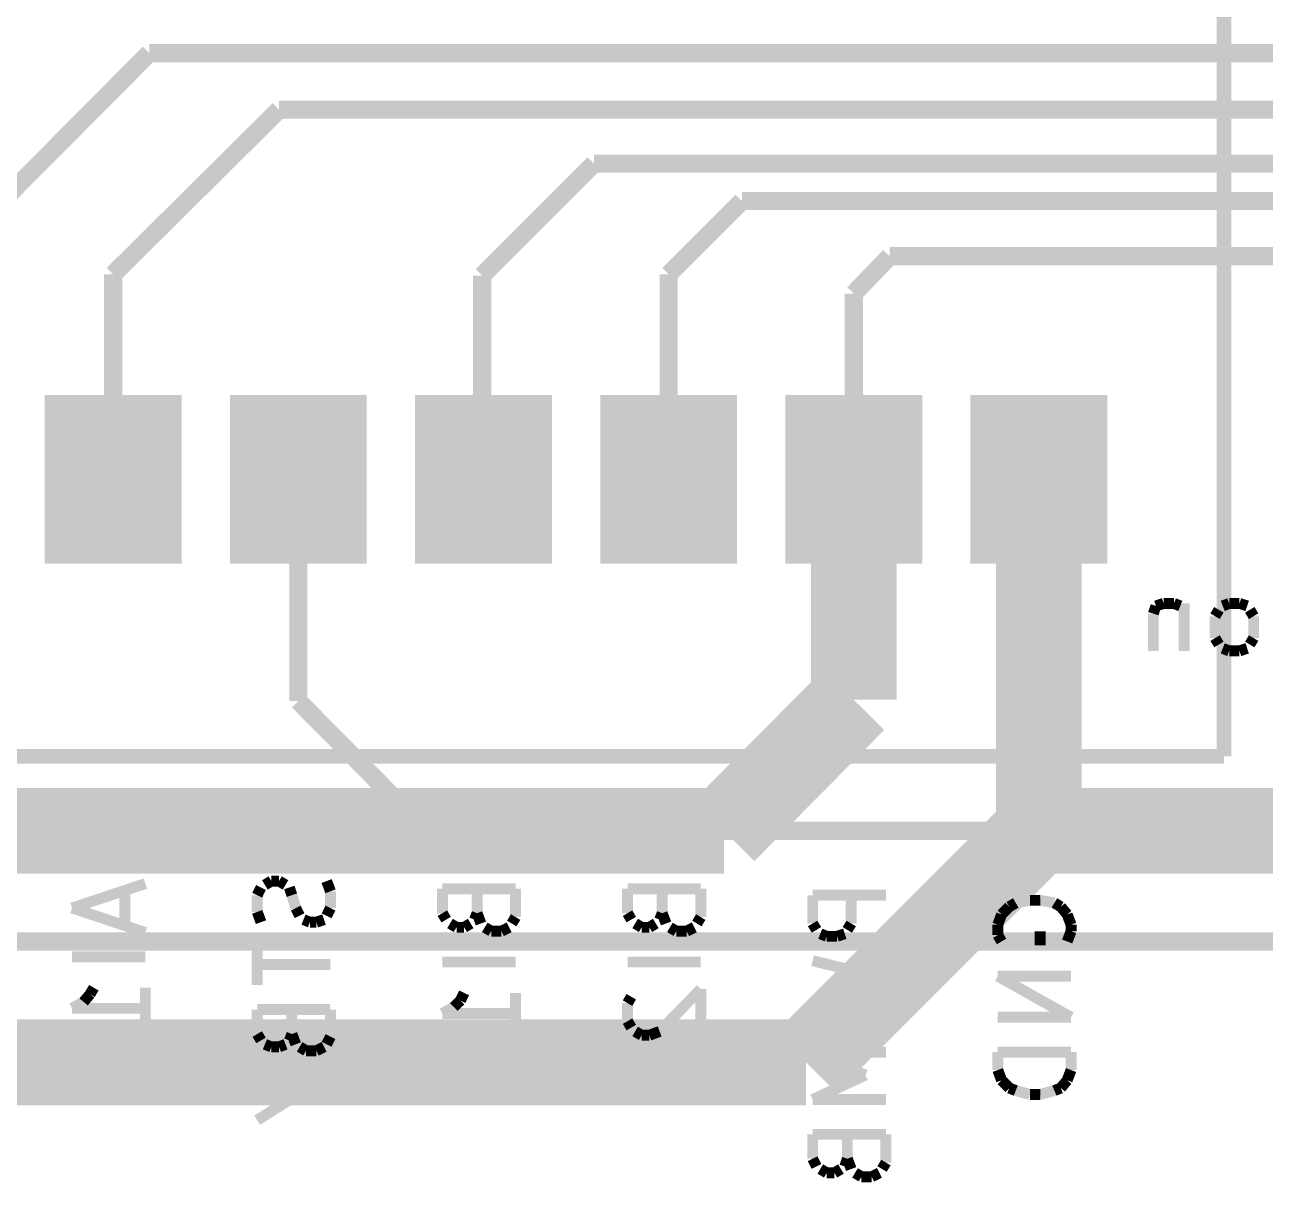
# Model space of a CAD drawing. Header units: millimetres. Extents: x 10 to 287, y 10 to 200.
# Drawn here: x 128.33 to 145.34, y 87.34 to 103.22 of the extents above; entities that cross this region are included whole.
import ezdxf

# ---------------------------------------------------------------- set-up
doc = ezdxf.new("R2010")
doc.units = ezdxf.units.MM
doc.layers.add('H', color=7, linetype='Continuous')
doc.layers.add('P', color=7, linetype='Continuous')

msp = doc.modelspace()

# ---------------------------------------------------------------- hatches: boundary and pattern name
at = {"layer": 'H', "linetype": 'Continuous'}
for points in [[(129.522, 96.52), (129.434, 96.538), (129.258, 96.608), (129.117, 96.749), (129.046, 96.908), (129.046, 97.014), (129.046, 97.102), (129.117, 97.278), (129.258, 97.402), (129.434, 97.473), (129.522, 97.49), (129.628, 97.473), (129.805, 97.402), (129.928, 97.278), (129.999, 97.102), (129.999, 97.014), (129.999, 96.908), (129.928, 96.749), (129.805, 96.608), (129.628, 96.538), (129.522, 96.52)], [(129.522, 96.52), (129.434, 96.538), (129.258, 96.608), (129.117, 96.749), (129.046, 96.908), (129.046, 97.014), (129.046, 97.102), (129.117, 97.278), (129.258, 97.402), (129.434, 97.473), (129.522, 97.49), (129.628, 97.473), (129.805, 97.402), (129.928, 97.278), (129.999, 97.102), (129.999, 97.014), (129.999, 96.908), (129.928, 96.749), (129.805, 96.608), (129.628, 96.538), (129.522, 96.52)], [(132.062, 96.52), (131.974, 96.538), (131.798, 96.608), (131.674, 96.749), (131.586, 96.908), (131.586, 97.014), (131.586, 97.102), (131.674, 97.278), (131.798, 97.402), (131.974, 97.473), (132.062, 97.49), (132.168, 97.473), (132.345, 97.402), (132.468, 97.278), (132.539, 97.102), (132.539, 97.014), (132.539, 96.908), (132.468, 96.749), (132.345, 96.608), (132.168, 96.538), (132.062, 96.52)], [(132.062, 96.52), (131.974, 96.538), (131.798, 96.608), (131.674, 96.749), (131.586, 96.908), (131.586, 97.014), (131.586, 97.102), (131.674, 97.278), (131.798, 97.402), (131.974, 97.473), (132.062, 97.49), (132.168, 97.473), (132.345, 97.402), (132.468, 97.278), (132.539, 97.102), (132.539, 97.014), (132.539, 96.908), (132.468, 96.749), (132.345, 96.608), (132.168, 96.538), (132.062, 96.52)], [(134.602, 96.52), (134.514, 96.538), (134.338, 96.608), (134.214, 96.749), (134.126, 96.908), (134.126, 97.014), (134.126, 97.102), (134.214, 97.278), (134.338, 97.402), (134.514, 97.473), (134.602, 97.49), (134.708, 97.473), (134.867, 97.402), (135.008, 97.278), (135.079, 97.102), (135.079, 97.014), (135.079, 96.908), (135.008, 96.749), (134.867, 96.608), (134.708, 96.538), (134.602, 96.52)], [(134.602, 96.52), (134.514, 96.538), (134.338, 96.608), (134.214, 96.749), (134.126, 96.908), (134.126, 97.014), (134.126, 97.102), (134.214, 97.278), (134.338, 97.402), (134.514, 97.473), (134.602, 97.49), (134.708, 97.473), (134.867, 97.402), (135.008, 97.278), (135.079, 97.102), (135.079, 97.014), (135.079, 96.908), (135.008, 96.749), (134.867, 96.608), (134.708, 96.538), (134.602, 96.52)], [(137.142, 96.52), (137.054, 96.538), (136.878, 96.608), (136.754, 96.749), (136.666, 96.908), (136.666, 97.014), (136.666, 97.102), (136.754, 97.278), (136.878, 97.402), (137.054, 97.473), (137.142, 97.49), (137.248, 97.473), (137.407, 97.402), (137.548, 97.278), (137.619, 97.102), (137.619, 97.014), (137.619, 96.908), (137.548, 96.749), (137.407, 96.608), (137.248, 96.538), (137.142, 96.52)], [(137.142, 96.52), (137.054, 96.538), (136.878, 96.608), (136.754, 96.749), (136.666, 96.908), (136.666, 97.014), (136.666, 97.102), (136.754, 97.278), (136.878, 97.402), (137.054, 97.473), (137.142, 97.49), (137.248, 97.473), (137.407, 97.402), (137.548, 97.278), (137.619, 97.102), (137.619, 97.014), (137.619, 96.908), (137.548, 96.749), (137.407, 96.608), (137.248, 96.538), (137.142, 96.52)], [(139.682, 96.52), (139.594, 96.538), (139.418, 96.608), (139.277, 96.749), (139.206, 96.908), (139.206, 97.014), (139.206, 97.102), (139.277, 97.278), (139.418, 97.402), (139.594, 97.473), (139.682, 97.49), (139.788, 97.473), (139.965, 97.402), (140.088, 97.278), (140.159, 97.102), (140.159, 97.014), (140.159, 96.908), (140.088, 96.749), (139.965, 96.608), (139.788, 96.538), (139.682, 96.52)], [(139.682, 96.52), (139.594, 96.538), (139.418, 96.608), (139.277, 96.749), (139.206, 96.908), (139.206, 97.014), (139.206, 97.102), (139.277, 97.278), (139.418, 97.402), (139.594, 97.473), (139.682, 97.49), (139.788, 97.473), (139.965, 97.402), (140.088, 97.278), (140.159, 97.102), (140.159, 97.014), (140.159, 96.908), (140.088, 96.749), (139.965, 96.608), (139.788, 96.538), (139.682, 96.52)], [(142.222, 96.52), (142.134, 96.538), (141.958, 96.608), (141.817, 96.749), (141.746, 96.908), (141.746, 97.014), (141.746, 97.102), (141.817, 97.278), (141.958, 97.402), (142.134, 97.473), (142.222, 97.49), (142.328, 97.473), (142.505, 97.402), (142.628, 97.278), (142.699, 97.102), (142.699, 97.014), (142.699, 96.908), (142.628, 96.749), (142.505, 96.608), (142.328, 96.538), (142.222, 96.52)], [(142.222, 96.52), (142.134, 96.538), (141.958, 96.608), (141.817, 96.749), (141.746, 96.908), (141.746, 97.014), (141.746, 97.102), (141.817, 97.278), (141.958, 97.402), (142.134, 97.473), (142.222, 97.49), (142.328, 97.473), (142.505, 97.402), (142.628, 97.278), (142.699, 97.102), (142.699, 97.014), (142.699, 96.908), (142.628, 96.749), (142.505, 96.608), (142.328, 96.538), (142.222, 96.52)]]:
    msp.add_hatch(color=256, dxfattribs=at).paths.add_polyline_path(points)

# ---------------------------------------------------------------- linework, layer by layer
at = {"layer": 'P'}
for points, const_width in [([(144.78, 93.186), (144.78, 116.046)], 0.2), ([(144.78, 93.186), (144.78, 116.046)], 0.2), ([(144.78, 93.186), (144.78, 116.046)], 0.2), ([(144.78, 93.186), (144.78, 116.046)], 0.2), ([(144.78, 93.186), (144.78, 116.046)], 0.2), ([(144.78, 93.186), (144.78, 116.046)], 0.2), ([(127, 99.783), (130.034, 102.835)], 0.25), ([(127, 99.783), (130.034, 102.835)], 0.25), ([(130.034, 102.835), (179.828, 102.835)], 0.25), ([(130.034, 102.835), (179.828, 102.835)], 0.25), ([(129.54, 99.801), (131.815, 102.059)], 0.25), ([(129.54, 99.801), (131.815, 102.059)], 0.25), ([(131.815, 102.059), (178.065, 102.059)], 0.25), ([(131.815, 102.059), (178.065, 102.059)], 0.25), ([(134.602, 99.783), (136.137, 101.318)], 0.25), ([(134.602, 99.783), (136.137, 101.318)], 0.25), ([(136.137, 101.318), (173.725, 101.318)], 0.25), ([(136.137, 101.318), (173.725, 101.318)], 0.25), ([(137.16, 99.801), (138.165, 100.806)], 0.25), ([(137.16, 99.801), (138.165, 100.806)], 0.25), ([(138.165, 100.806), (192.528, 100.806)], 0.25), ([(138.165, 100.806), (192.528, 100.806)], 0.25), ([(140.194, 100.048), (139.7, 99.536)], 0.25), ([(140.194, 100.048), (139.7, 99.536)], 0.25), ([(147.99, 100.048), (140.194, 100.048)], 0.25), ([(147.99, 100.048), (140.194, 100.048)], 0.25), ([(129.54, 96.996), (129.54, 99.801)], 0.25), ([(129.54, 96.996), (129.54, 99.801)], 0.25), ([(134.602, 98.108), (134.602, 99.783)], 0.25), ([(134.602, 98.108), (134.602, 99.783)], 0.25), ([(137.16, 96.996), (137.16, 99.801)], 0.25), ([(137.16, 96.996), (137.16, 99.801)], 0.25), ([(139.7, 99.536), (139.7, 96.996)], 0.25), ([(139.7, 99.536), (139.7, 96.996)], 0.25), ([(129.54, 98.143), (129.54, 95.832)], 1.878), ([(129.54, 98.143), (129.54, 95.832)], 1.878), ([(132.08, 98.143), (132.08, 95.832)], 1.878), ([(132.08, 98.143), (132.08, 95.832)], 1.878), ([(134.62, 98.143), (134.62, 95.832)], 1.878), ([(134.62, 98.143), (134.62, 95.832)], 1.878), ([(137.16, 98.143), (137.16, 95.832)], 1.878), ([(137.16, 98.143), (137.16, 95.832)], 1.878), ([(139.7, 98.143), (139.7, 95.832)], 1.878), ([(139.7, 98.143), (139.7, 95.832)], 1.878), ([(142.24, 98.143), (142.24, 95.832)], 1.878), ([(142.24, 98.143), (142.24, 95.832)], 1.878), ([(134.62, 96.996), (134.62, 98.108)], 0.25), ([(134.62, 96.996), (134.62, 98.108)], 0.25), ([(129.999, 97.014), (129.999, 97.12), (129.91, 97.278), (129.787, 97.42), (129.611, 97.49), (129.522, 97.49), (129.417, 97.49), (129.24, 97.42), (129.117, 97.278), (129.046, 97.12), (129.046, 97.014), (129.046, 96.926), (129.117, 96.749), (129.24, 96.608), (129.417, 96.538), (129.522, 96.538), (129.611, 96.538), (129.787, 96.608), (129.91, 96.749), (129.999, 96.926), (129.999, 97.014), (129.999, 97.014)], 0.132), ([(129.999, 97.014), (129.999, 97.12), (129.91, 97.278), (129.787, 97.42), (129.611, 97.49), (129.522, 97.49), (129.417, 97.49), (129.24, 97.42), (129.117, 97.278), (129.046, 97.12), (129.046, 97.014), (129.046, 96.926), (129.117, 96.749), (129.24, 96.608), (129.417, 96.538), (129.522, 96.538), (129.611, 96.538), (129.787, 96.608), (129.91, 96.749), (129.999, 96.926), (129.999, 97.014), (129.999, 97.014)], 0.132), ([(132.539, 97.014), (132.539, 97.12), (132.45, 97.278), (132.327, 97.42), (132.151, 97.49), (132.062, 97.49), (131.957, 97.49), (131.78, 97.42), (131.657, 97.278), (131.586, 97.12), (131.586, 97.014), (131.586, 96.926), (131.657, 96.749), (131.78, 96.608), (131.957, 96.538), (132.062, 96.538), (132.151, 96.538), (132.327, 96.608), (132.45, 96.749), (132.539, 96.926), (132.539, 97.014), (132.539, 97.014)], 0.132), ([(132.539, 97.014), (132.539, 97.12), (132.45, 97.278), (132.327, 97.42), (132.151, 97.49), (132.062, 97.49), (131.957, 97.49), (131.78, 97.42), (131.657, 97.278), (131.586, 97.12), (131.586, 97.014), (131.586, 96.926), (131.657, 96.749), (131.78, 96.608), (131.957, 96.538), (132.062, 96.538), (132.151, 96.538), (132.327, 96.608), (132.45, 96.749), (132.539, 96.926), (132.539, 97.014), (132.539, 97.014)], 0.132), ([(135.079, 97.014), (135.079, 97.12), (134.99, 97.278), (134.867, 97.42), (134.691, 97.49), (134.602, 97.49), (134.497, 97.49), (134.32, 97.42), (134.197, 97.278), (134.126, 97.12), (134.126, 97.014), (134.126, 96.926), (134.197, 96.749), (134.32, 96.608), (134.497, 96.538), (134.602, 96.538), (134.691, 96.538), (134.867, 96.608), (134.99, 96.749), (135.079, 96.926), (135.079, 97.014), (135.079, 97.014)], 0.132), ([(135.079, 97.014), (135.079, 97.12), (134.99, 97.278), (134.867, 97.42), (134.691, 97.49), (134.602, 97.49), (134.497, 97.49), (134.32, 97.42), (134.197, 97.278), (134.126, 97.12), (134.126, 97.014), (134.126, 96.926), (134.197, 96.749), (134.32, 96.608), (134.497, 96.538), (134.602, 96.538), (134.691, 96.538), (134.867, 96.608), (134.99, 96.749), (135.079, 96.926), (135.079, 97.014), (135.079, 97.014)], 0.132), ([(137.619, 97.014), (137.619, 97.12), (137.53, 97.278), (137.407, 97.42), (137.231, 97.49), (137.142, 97.49), (137.037, 97.49), (136.86, 97.42), (136.737, 97.278), (136.666, 97.12), (136.666, 97.014), (136.666, 96.926), (136.737, 96.749), (136.86, 96.608), (137.037, 96.538), (137.142, 96.538), (137.231, 96.538), (137.407, 96.608), (137.53, 96.749), (137.619, 96.926), (137.619, 97.014), (137.619, 97.014)], 0.132), ([(137.619, 97.014), (137.619, 97.12), (137.53, 97.278), (137.407, 97.42), (137.231, 97.49), (137.142, 97.49), (137.037, 97.49), (136.86, 97.42), (136.737, 97.278), (136.666, 97.12), (136.666, 97.014), (136.666, 96.926), (136.737, 96.749), (136.86, 96.608), (137.037, 96.538), (137.142, 96.538), (137.231, 96.538), (137.407, 96.608), (137.53, 96.749), (137.619, 96.926), (137.619, 97.014), (137.619, 97.014)], 0.132), ([(139.7, 93.962), (139.7, 96.996)], 1.177), ([(139.7, 93.962), (139.7, 96.996)], 1.177), ([(140.159, 97.014), (140.159, 97.12), (140.07, 97.278), (139.947, 97.42), (139.771, 97.49), (139.682, 97.49), (139.577, 97.49), (139.4, 97.42), (139.277, 97.278), (139.206, 97.12), (139.206, 97.014), (139.206, 96.926), (139.277, 96.749), (139.4, 96.608), (139.577, 96.538), (139.682, 96.538), (139.771, 96.538), (139.947, 96.608), (140.07, 96.749), (140.159, 96.926), (140.159, 97.014), (140.159, 97.014)], 0.132), ([(140.159, 97.014), (140.159, 97.12), (140.07, 97.278), (139.947, 97.42), (139.771, 97.49), (139.682, 97.49), (139.577, 97.49), (139.4, 97.42), (139.277, 97.278), (139.206, 97.12), (139.206, 97.014), (139.206, 96.926), (139.277, 96.749), (139.4, 96.608), (139.577, 96.538), (139.682, 96.538), (139.771, 96.538), (139.947, 96.608), (140.07, 96.749), (140.159, 96.926), (140.159, 97.014), (140.159, 97.014)], 0.132), ([(142.24, 96.996), (142.24, 92.163)], 1.177), ([(142.24, 96.996), (142.24, 92.163)], 1.177), ([(142.24, 96.996), (142.24, 92.163)], 1.177), ([(142.24, 96.996), (142.24, 92.163)], 1.177), ([(142.699, 97.014), (142.699, 97.12), (142.61, 97.278), (142.487, 97.42), (142.311, 97.49), (142.222, 97.49), (142.117, 97.49), (141.94, 97.42), (141.817, 97.278), (141.746, 97.12), (141.746, 97.014), (141.746, 96.926), (141.817, 96.749), (141.94, 96.608), (142.117, 96.538), (142.222, 96.538), (142.311, 96.538), (142.487, 96.608), (142.61, 96.749), (142.699, 96.926), (142.699, 97.014), (142.699, 97.014)], 0.132), ([(142.699, 97.014), (142.699, 97.12), (142.61, 97.278), (142.487, 97.42), (142.311, 97.49), (142.222, 97.49), (142.117, 97.49), (141.94, 97.42), (141.817, 97.278), (141.746, 97.12), (141.746, 97.014), (141.746, 96.926), (141.817, 96.749), (141.94, 96.608), (142.117, 96.538), (142.222, 96.538), (142.311, 96.538), (142.487, 96.608), (142.61, 96.749), (142.699, 96.926), (142.699, 97.014), (142.699, 97.014)], 0.132), ([(132.08, 96.996), (132.08, 93.945)], 0.25), ([(132.08, 96.996), (132.08, 93.945)], 0.25), ([(143.845, 95.25), (143.81, 95.144)], 0.15), ([(143.845, 95.25), (143.81, 95.144)], 0.15), ([(143.951, 95.285), (143.845, 95.25)], 0.15), ([(143.951, 95.285), (143.845, 95.25)], 0.15), ([(144.092, 95.285), (143.951, 95.285)], 0.15), ([(144.092, 95.285), (143.951, 95.285)], 0.15), ([(144.18, 95.25), (144.092, 95.285)], 0.15), ([(144.18, 95.25), (144.092, 95.285)], 0.15), ([(144.233, 95.285), (144.233, 94.633)], 0.15), ([(144.233, 95.285), (144.233, 94.633)], 0.15), ([(144.851, 95.285), (144.762, 95.25)], 0.15), ([(144.851, 95.285), (144.762, 95.25)], 0.15), ([(144.992, 95.285), (144.851, 95.285)], 0.15), ([(144.992, 95.285), (144.851, 95.285)], 0.15), ([(145.098, 95.25), (144.992, 95.285)], 0.15), ([(145.098, 95.25), (144.992, 95.285)], 0.15), ([(143.81, 95.144), (143.81, 94.633)], 0.15), ([(143.81, 95.144), (143.81, 94.633)], 0.15), ([(144.709, 95.197), (144.657, 95.109)], 0.15), ([(144.709, 95.197), (144.657, 95.109)], 0.15), ([(144.657, 95.109), (144.657, 94.809)], 0.15), ([(144.657, 95.109), (144.657, 94.809)], 0.15), ([(145.186, 95.109), (145.133, 95.197)], 0.15), ([(145.186, 95.109), (145.133, 95.197)], 0.15), ([(145.186, 94.809), (145.186, 95.109)], 0.15), ([(145.186, 94.809), (145.186, 95.109)], 0.15), ([(144.657, 94.809), (144.709, 94.721)], 0.15), ([(144.657, 94.809), (144.709, 94.721)], 0.15), ([(145.133, 94.721), (145.186, 94.809)], 0.15), ([(145.133, 94.721), (145.186, 94.809)], 0.15), ([(144.762, 94.668), (144.851, 94.633)], 0.15), ([(144.762, 94.668), (144.851, 94.633)], 0.15), ([(144.851, 94.633), (144.992, 94.633)], 0.15), ([(144.851, 94.633), (144.992, 94.633)], 0.15), ([(144.992, 94.633), (145.098, 94.668)], 0.15), ([(144.992, 94.633), (145.098, 94.668)], 0.15), ([(137.918, 92.163), (139.7, 93.962)], 1.177), ([(137.918, 92.163), (139.7, 93.962)], 1.177), ([(132.08, 93.945), (133.844, 92.163)], 0.25), ([(132.08, 93.945), (133.844, 92.163)], 0.25), ([(121.92, 93.186), (144.78, 93.186)], 0.2), ([(121.92, 93.186), (144.78, 93.186)], 0.2), ([(121.92, 93.186), (144.78, 93.186)], 0.2), ([(121.92, 93.186), (144.78, 93.186)], 0.2), ([(121.92, 93.186), (144.78, 93.186)], 0.2), ([(121.92, 93.186), (144.78, 93.186)], 0.2), ([(126.224, 92.163), (137.918, 92.163)], 1.177), ([(126.224, 92.163), (137.918, 92.163)], 1.177), ([(142.24, 92.181), (139.047, 88.988)], 1.177), ([(142.24, 92.181), (139.047, 88.988)], 1.177), ([(142.24, 92.163), (168.398, 92.163)], 1.177), ([(142.24, 92.163), (168.398, 92.163)], 1.177), ([(133.844, 92.163), (150.865, 92.163)], 0.25), ([(133.844, 92.163), (150.865, 92.163)], 0.25), ([(129.981, 91.44), (128.976, 91.105)], 0.15), ([(129.981, 91.44), (128.976, 91.105)], 0.15), ([(129.699, 91.352), (129.699, 90.876)], 0.15), ([(129.699, 91.352), (129.699, 90.876)], 0.15), ([(131.568, 91.387), (131.516, 91.281)], 0.15), ([(131.568, 91.387), (131.516, 91.281)], 0.15), ([(131.71, 91.475), (131.621, 91.422)], 0.15), ([(131.71, 91.475), (131.621, 91.422)], 0.15), ([(131.815, 91.475), (131.71, 91.475)], 0.15), ([(131.815, 91.475), (131.71, 91.475)], 0.15), ([(131.904, 91.422), (131.815, 91.475)], 0.15), ([(131.904, 91.422), (131.815, 91.475)], 0.15), ([(131.992, 91.281), (131.957, 91.387)], 0.15), ([(131.992, 91.281), (131.957, 91.387)], 0.15), ([(132.468, 91.475), (132.521, 91.334)], 0.15), ([(132.468, 91.475), (132.521, 91.334)], 0.15), ([(132.521, 91.334), (132.521, 91.105)], 0.15), ([(132.521, 91.334), (132.521, 91.105)], 0.15), ([(135.061, 91.369), (134.056, 91.369)], 0.15), ([(134.056, 91.369), (134.056, 91.034)], 0.15), ([(135.061, 91.369), (134.056, 91.369)], 0.15), ([(134.056, 91.369), (134.056, 91.034)], 0.15), ([(134.532, 91.034), (134.532, 91.369)], 0.15), ([(134.532, 91.034), (134.532, 91.369)], 0.15), ([(135.061, 90.981), (135.061, 91.369)], 0.15), ([(135.061, 90.981), (135.061, 91.369)], 0.15), ([(137.601, 91.369), (136.596, 91.369)], 0.15), ([(136.596, 91.369), (136.596, 91.034)], 0.15), ([(137.601, 91.369), (136.596, 91.369)], 0.15), ([(136.596, 91.369), (136.596, 91.034)], 0.15), ([(137.072, 91.034), (137.072, 91.369)], 0.15), ([(137.072, 91.034), (137.072, 91.369)], 0.15), ([(137.601, 90.981), (137.601, 91.369)], 0.15), ([(137.601, 90.981), (137.601, 91.369)], 0.15), ([(131.516, 91.281), (131.516, 91.052)], 0.15), ([(131.516, 91.281), (131.516, 91.052)], 0.15), ([(132.045, 91.105), (131.992, 91.281)], 0.15), ([(132.045, 91.105), (131.992, 91.281)], 0.15), ([(140.141, 91.281), (139.136, 91.281)], 0.15), ([(139.136, 91.281), (139.136, 90.893)], 0.15), ([(140.141, 91.281), (139.136, 91.281)], 0.15), ([(139.136, 91.281), (139.136, 90.893)], 0.15), ([(139.665, 90.893), (139.665, 91.281)], 0.15), ([(139.665, 90.893), (139.665, 91.281)], 0.15), ([(141.834, 91.123), (141.923, 91.175)], 0.15), ([(141.834, 91.123), (141.923, 91.175)], 0.15), ([(141.923, 91.175), (142.117, 91.211)], 0.15), ([(141.923, 91.175), (142.117, 91.211)], 0.15), ([(142.117, 91.211), (142.258, 91.211)], 0.15), ([(142.117, 91.211), (142.258, 91.211)], 0.15), ([(142.258, 91.211), (142.452, 91.175)], 0.15), ([(142.258, 91.211), (142.452, 91.175)], 0.15), ([(142.452, 91.175), (142.54, 91.123)], 0.15), ([(142.452, 91.175), (142.54, 91.123)], 0.15), ([(128.976, 91.105), (129.981, 90.77)], 0.15), ([(128.976, 91.105), (129.981, 90.77)], 0.15), ([(131.516, 91.052), (131.568, 90.911)], 0.15), ([(131.516, 91.052), (131.568, 90.911)], 0.15), ([(132.098, 90.999), (132.045, 91.105)], 0.15), ([(132.098, 90.999), (132.045, 91.105)], 0.15), ([(132.521, 91.105), (132.468, 90.999)], 0.15), ([(132.521, 91.105), (132.468, 90.999)], 0.15), ([(134.056, 91.034), (134.108, 90.946)], 0.15), ([(134.056, 91.034), (134.108, 90.946)], 0.15), ([(134.497, 90.946), (134.532, 91.034)], 0.15), ([(134.497, 90.946), (134.532, 91.034)], 0.15), ([(134.532, 91.034), (134.585, 90.893)], 0.15), ([(134.532, 91.034), (134.585, 90.893)], 0.15), ([(135.008, 90.893), (135.061, 90.981)], 0.15), ([(135.008, 90.893), (135.061, 90.981)], 0.15), ([(136.596, 91.034), (136.648, 90.946)], 0.15), ([(136.596, 91.034), (136.648, 90.946)], 0.15), ([(137.037, 90.946), (137.072, 91.034)], 0.15), ([(137.037, 90.946), (137.072, 91.034)], 0.15), ([(137.072, 91.034), (137.125, 90.893)], 0.15), ([(137.072, 91.034), (137.125, 90.893)], 0.15), ([(137.548, 90.893), (137.601, 90.981)], 0.15), ([(137.548, 90.893), (137.601, 90.981)], 0.15), ([(141.676, 90.876), (141.728, 91.017)], 0.15), ([(141.676, 90.876), (141.728, 91.017)], 0.15), ([(141.728, 91.017), (141.834, 91.123)], 0.15), ([(141.728, 91.017), (141.834, 91.123)], 0.15), ([(142.54, 91.123), (142.628, 91.017)], 0.15), ([(142.54, 91.123), (142.628, 91.017)], 0.15), ([(142.628, 91.017), (142.681, 90.876)], 0.15), ([(142.628, 91.017), (142.681, 90.876)], 0.15), ([(132.239, 90.911), (132.151, 90.946)], 0.15), ([(132.239, 90.911), (132.151, 90.946)], 0.15), ([(132.327, 90.911), (132.239, 90.911)], 0.15), ([(132.327, 90.911), (132.239, 90.911)], 0.15), ([(132.433, 90.946), (132.327, 90.911)], 0.15), ([(132.433, 90.946), (132.327, 90.911)], 0.15), ([(134.161, 90.893), (134.25, 90.84)], 0.15), ([(134.161, 90.893), (134.25, 90.84)], 0.15), ([(134.25, 90.84), (134.355, 90.84)], 0.15), ([(134.25, 90.84), (134.355, 90.84)], 0.15), ([(134.355, 90.84), (134.444, 90.893)], 0.15), ([(134.355, 90.84), (134.444, 90.893)], 0.15), ([(134.638, 90.84), (134.726, 90.787)], 0.15), ([(134.638, 90.84), (134.726, 90.787)], 0.15), ([(134.867, 90.787), (134.973, 90.84)], 0.15), ([(134.867, 90.787), (134.973, 90.84)], 0.15), ([(136.701, 90.893), (136.79, 90.84)], 0.15), ([(136.701, 90.893), (136.79, 90.84)], 0.15), ([(136.79, 90.84), (136.895, 90.84)], 0.15), ([(136.79, 90.84), (136.895, 90.84)], 0.15), ([(136.895, 90.84), (136.984, 90.893)], 0.15), ([(136.895, 90.84), (136.984, 90.893)], 0.15), ([(137.178, 90.84), (137.266, 90.787)], 0.15), ([(137.178, 90.84), (137.266, 90.787)], 0.15), ([(137.407, 90.787), (137.513, 90.84)], 0.15), ([(137.407, 90.787), (137.513, 90.84)], 0.15), ([(139.136, 90.893), (139.188, 90.805)], 0.15), ([(139.136, 90.893), (139.188, 90.805)], 0.15), ([(139.612, 90.805), (139.665, 90.893)], 0.15), ([(139.612, 90.805), (139.665, 90.893)], 0.15), ([(141.676, 90.734), (141.676, 90.876)], 0.15), ([(141.676, 90.734), (141.676, 90.876)], 0.15), ([(142.681, 90.876), (142.681, 90.787)], 0.15), ([(142.681, 90.876), (142.681, 90.787)], 0.15), ([(159.42, 90.646), (123.948, 90.646)], 0.25), ([(159.42, 90.646), (123.948, 90.646)], 0.25), ([(131.516, 90.629), (131.516, 90.047)], 0.15), ([(131.516, 90.629), (131.516, 90.047)], 0.15), ([(134.726, 90.787), (134.867, 90.787)], 0.15), ([(134.726, 90.787), (134.867, 90.787)], 0.15), ([(137.266, 90.787), (137.407, 90.787)], 0.15), ([(137.266, 90.787), (137.407, 90.787)], 0.15), ([(139.241, 90.752), (139.33, 90.717)], 0.15), ([(139.241, 90.752), (139.33, 90.717)], 0.15), ([(139.33, 90.717), (139.471, 90.717)], 0.15), ([(139.33, 90.717), (139.471, 90.717)], 0.15), ([(139.471, 90.717), (139.577, 90.752)], 0.15), ([(139.471, 90.717), (139.577, 90.752)], 0.15), ([(141.728, 90.646), (141.676, 90.734)], 0.15), ([(141.728, 90.646), (141.676, 90.734)], 0.15), ([(142.258, 90.593), (142.258, 90.787)], 0.15), ([(142.258, 90.593), (142.258, 90.787)], 0.15), ([(142.681, 90.787), (142.628, 90.646)], 0.15), ([(142.681, 90.787), (142.628, 90.646)], 0.15), ([(142.593, 90.593), (142.258, 90.593)], 0.15), ([(142.593, 90.593), (142.258, 90.593)], 0.15), ([(129.981, 90.435), (128.976, 90.435)], 0.15), ([(129.981, 90.435), (128.976, 90.435)], 0.15), ([(132.521, 90.329), (131.516, 90.329)], 0.15), ([(132.521, 90.329), (131.516, 90.329)], 0.15), ([(135.061, 90.364), (134.056, 90.364)], 0.15), ([(135.061, 90.364), (134.056, 90.364)], 0.15), ([(137.601, 90.364), (136.596, 90.364)], 0.15), ([(137.601, 90.364), (136.596, 90.364)], 0.15), ([(139.136, 90.382), (140.141, 90.135)], 0.15), ([(139.136, 90.382), (140.141, 90.135)], 0.15), ([(140.141, 90.135), (139.435, 89.941)], 0.15), ([(140.141, 90.135), (139.435, 89.941)], 0.15), ([(142.681, 90.17), (141.676, 90.17)], 0.15), ([(141.676, 90.17), (142.681, 89.606)], 0.15), ([(142.681, 90.17), (141.676, 90.17)], 0.15), ([(141.676, 90.17), (142.681, 89.606)], 0.15), ([(129.223, 89.923), (129.275, 90.011)], 0.15), ([(129.223, 89.923), (129.275, 90.011)], 0.15), ([(129.981, 89.429), (129.981, 90.011)], 0.15), ([(129.981, 89.429), (129.981, 90.011)], 0.15), ([(137.037, 89.412), (137.601, 89.994)], 0.15), ([(137.037, 89.412), (137.601, 89.994)], 0.15), ([(137.601, 89.994), (137.601, 89.359)], 0.15), ([(137.601, 89.994), (137.601, 89.359)], 0.15), ([(128.976, 89.729), (129.134, 89.817)], 0.15), ([(128.976, 89.729), (129.134, 89.817)], 0.15), ([(129.134, 89.817), (129.223, 89.923)], 0.15), ([(129.134, 89.817), (129.223, 89.923)], 0.15), ([(134.214, 89.747), (134.303, 89.835)], 0.15), ([(134.214, 89.747), (134.303, 89.835)], 0.15), ([(134.303, 89.835), (134.355, 89.941)], 0.15), ([(134.303, 89.835), (134.355, 89.941)], 0.15), ([(135.061, 89.359), (135.061, 89.941)], 0.15), ([(135.061, 89.359), (135.061, 89.941)], 0.15), ([(136.648, 89.888), (136.596, 89.8)], 0.15), ([(136.648, 89.888), (136.596, 89.8)], 0.15), ([(136.596, 89.8), (136.596, 89.553)], 0.15), ([(136.596, 89.8), (136.596, 89.553)], 0.15), ([(139.435, 89.941), (140.141, 89.764)], 0.15), ([(139.435, 89.941), (140.141, 89.764)], 0.15), ([(129.981, 89.729), (128.976, 89.729)], 0.15), ([(129.981, 89.729), (128.976, 89.729)], 0.15), ([(132.521, 89.711), (131.516, 89.711)], 0.15), ([(131.516, 89.711), (131.516, 89.376)], 0.15), ([(132.521, 89.711), (131.516, 89.711)], 0.15), ([(131.516, 89.711), (131.516, 89.376)], 0.15), ([(131.992, 89.376), (131.992, 89.711)], 0.15), ([(131.992, 89.376), (131.992, 89.711)], 0.15), ([(132.521, 89.341), (132.521, 89.711)], 0.15), ([(132.521, 89.341), (132.521, 89.711)], 0.15), ([(134.056, 89.658), (134.214, 89.747)], 0.15), ([(134.056, 89.658), (134.214, 89.747)], 0.15), ([(135.061, 89.658), (134.056, 89.658)], 0.15), ([(135.061, 89.658), (134.056, 89.658)], 0.15), ([(140.141, 89.764), (139.136, 89.517)], 0.15), ([(140.141, 89.764), (139.136, 89.517)], 0.15), ([(142.681, 89.606), (141.676, 89.606)], 0.15), ([(142.681, 89.606), (141.676, 89.606)], 0.15), ([(139.047, 88.988), (122.29, 88.988)], 1.177), ([(139.047, 88.988), (122.29, 88.988)], 1.177), ([(136.596, 89.553), (136.648, 89.464)], 0.15), ([(136.596, 89.553), (136.648, 89.464)], 0.15), ([(131.516, 89.376), (131.568, 89.288)], 0.15), ([(131.516, 89.376), (131.568, 89.288)], 0.15), ([(131.957, 89.288), (131.992, 89.376)], 0.15), ([(131.957, 89.288), (131.992, 89.376)], 0.15), ([(131.992, 89.376), (132.045, 89.235)], 0.15), ([(131.992, 89.376), (132.045, 89.235)], 0.15), ([(132.468, 89.235), (132.521, 89.341)], 0.15), ([(132.468, 89.235), (132.521, 89.341)], 0.15), ([(136.701, 89.412), (136.79, 89.359)], 0.15), ([(136.701, 89.412), (136.79, 89.359)], 0.15), ([(136.79, 89.359), (136.895, 89.359)], 0.15), ([(136.79, 89.359), (136.895, 89.359)], 0.15), ([(136.895, 89.359), (137.037, 89.412)], 0.15), ([(136.895, 89.359), (137.037, 89.412)], 0.15), ([(131.621, 89.235), (131.71, 89.2)], 0.15), ([(131.621, 89.235), (131.71, 89.2)], 0.15), ([(131.71, 89.2), (131.815, 89.2)], 0.15), ([(131.71, 89.2), (131.815, 89.2)], 0.15), ([(131.815, 89.2), (131.904, 89.235)], 0.15), ([(131.815, 89.2), (131.904, 89.235)], 0.15), ([(132.098, 89.2), (132.186, 89.147)], 0.15), ([(132.098, 89.2), (132.186, 89.147)], 0.15), ([(132.186, 89.147), (132.327, 89.147)], 0.15), ([(132.186, 89.147), (132.327, 89.147)], 0.15), ([(132.327, 89.147), (132.433, 89.2)], 0.15), ([(132.327, 89.147), (132.433, 89.2)], 0.15), ([(140.141, 89.129), (139.136, 89.129)], 0.15), ([(139.136, 89.129), (139.859, 88.812)], 0.15), ([(140.141, 89.129), (139.136, 89.129)], 0.15), ([(139.136, 89.129), (139.859, 88.812)], 0.15), ([(142.681, 89.129), (141.676, 89.129)], 0.15), ([(141.676, 89.129), (141.676, 88.882)], 0.15), ([(142.681, 89.129), (141.676, 89.129)], 0.15), ([(141.676, 89.129), (141.676, 88.882)], 0.15), ([(142.681, 88.882), (142.681, 89.129)], 0.15), ([(142.681, 88.882), (142.681, 89.129)], 0.15), ([(131.516, 88.865), (132.045, 88.53)], 0.15), ([(131.516, 88.865), (132.045, 88.53)], 0.15), ([(139.859, 88.812), (139.136, 88.477)], 0.15), ([(139.859, 88.812), (139.136, 88.477)], 0.15), ([(141.676, 88.882), (141.728, 88.741)], 0.15), ([(141.676, 88.882), (141.728, 88.741)], 0.15), ([(142.628, 88.741), (142.681, 88.882)], 0.15), ([(142.628, 88.741), (142.681, 88.882)], 0.15), ([(141.728, 88.741), (141.834, 88.635)], 0.15), ([(141.728, 88.741), (141.834, 88.635)], 0.15), ([(141.834, 88.635), (141.923, 88.6)], 0.15), ([(141.834, 88.635), (141.923, 88.6)], 0.15), ([(141.923, 88.6), (142.117, 88.547)], 0.15), ([(141.923, 88.6), (142.117, 88.547)], 0.15), ([(142.258, 88.547), (142.452, 88.6)], 0.15), ([(142.258, 88.547), (142.452, 88.6)], 0.15), ([(142.452, 88.6), (142.54, 88.635)], 0.15), ([(142.452, 88.6), (142.54, 88.635)], 0.15), ([(142.54, 88.635), (142.628, 88.741)], 0.15), ([(142.54, 88.635), (142.628, 88.741)], 0.15), ([(132.045, 88.53), (131.516, 88.194)], 0.15), ([(132.045, 88.53), (131.516, 88.194)], 0.15), ([(132.045, 88.53), (132.521, 88.53)], 0.15), ([(132.045, 88.53), (132.521, 88.53)], 0.15), ([(139.136, 88.477), (140.141, 88.477)], 0.15), ([(139.136, 88.477), (140.141, 88.477)], 0.15), ([(142.117, 88.547), (142.258, 88.547)], 0.15), ([(142.117, 88.547), (142.258, 88.547)], 0.15), ([(140.141, 88), (139.136, 88)], 0.15), ([(139.136, 88), (139.136, 87.665)], 0.15), ([(140.141, 88), (139.136, 88)], 0.15), ([(139.136, 88), (139.136, 87.665)], 0.15), ([(139.612, 87.665), (139.612, 88)], 0.15), ([(139.612, 87.665), (139.612, 88)], 0.15), ([(140.141, 87.612), (140.141, 88)], 0.15), ([(140.141, 87.612), (140.141, 88)], 0.15), ([(139.136, 87.665), (139.188, 87.559)], 0.15), ([(139.136, 87.665), (139.188, 87.559)], 0.15), ([(139.577, 87.559), (139.612, 87.665)], 0.15), ([(139.577, 87.559), (139.612, 87.665)], 0.15), ([(139.612, 87.665), (139.665, 87.524)], 0.15), ([(139.612, 87.665), (139.665, 87.524)], 0.15), ([(140.088, 87.524), (140.141, 87.612)], 0.15), ([(140.088, 87.524), (140.141, 87.612)], 0.15), ([(139.241, 87.524), (139.33, 87.471)], 0.15), ([(139.241, 87.524), (139.33, 87.471)], 0.15), ([(139.33, 87.471), (139.435, 87.471)], 0.15), ([(139.33, 87.471), (139.435, 87.471)], 0.15), ([(139.435, 87.471), (139.524, 87.524)], 0.15), ([(139.435, 87.471), (139.524, 87.524)], 0.15), ([(139.718, 87.471), (139.806, 87.418)], 0.15), ([(139.718, 87.471), (139.806, 87.418)], 0.15), ([(139.806, 87.418), (139.947, 87.418)], 0.15), ([(139.806, 87.418), (139.947, 87.418)], 0.15), ([(139.947, 87.418), (140.053, 87.471)], 0.15), ([(139.947, 87.418), (140.053, 87.471)], 0.15)]:
    msp.add_lwpolyline(points, dxfattribs=dict(at, const_width=const_width))

doc.saveas('drawing.dxf')
